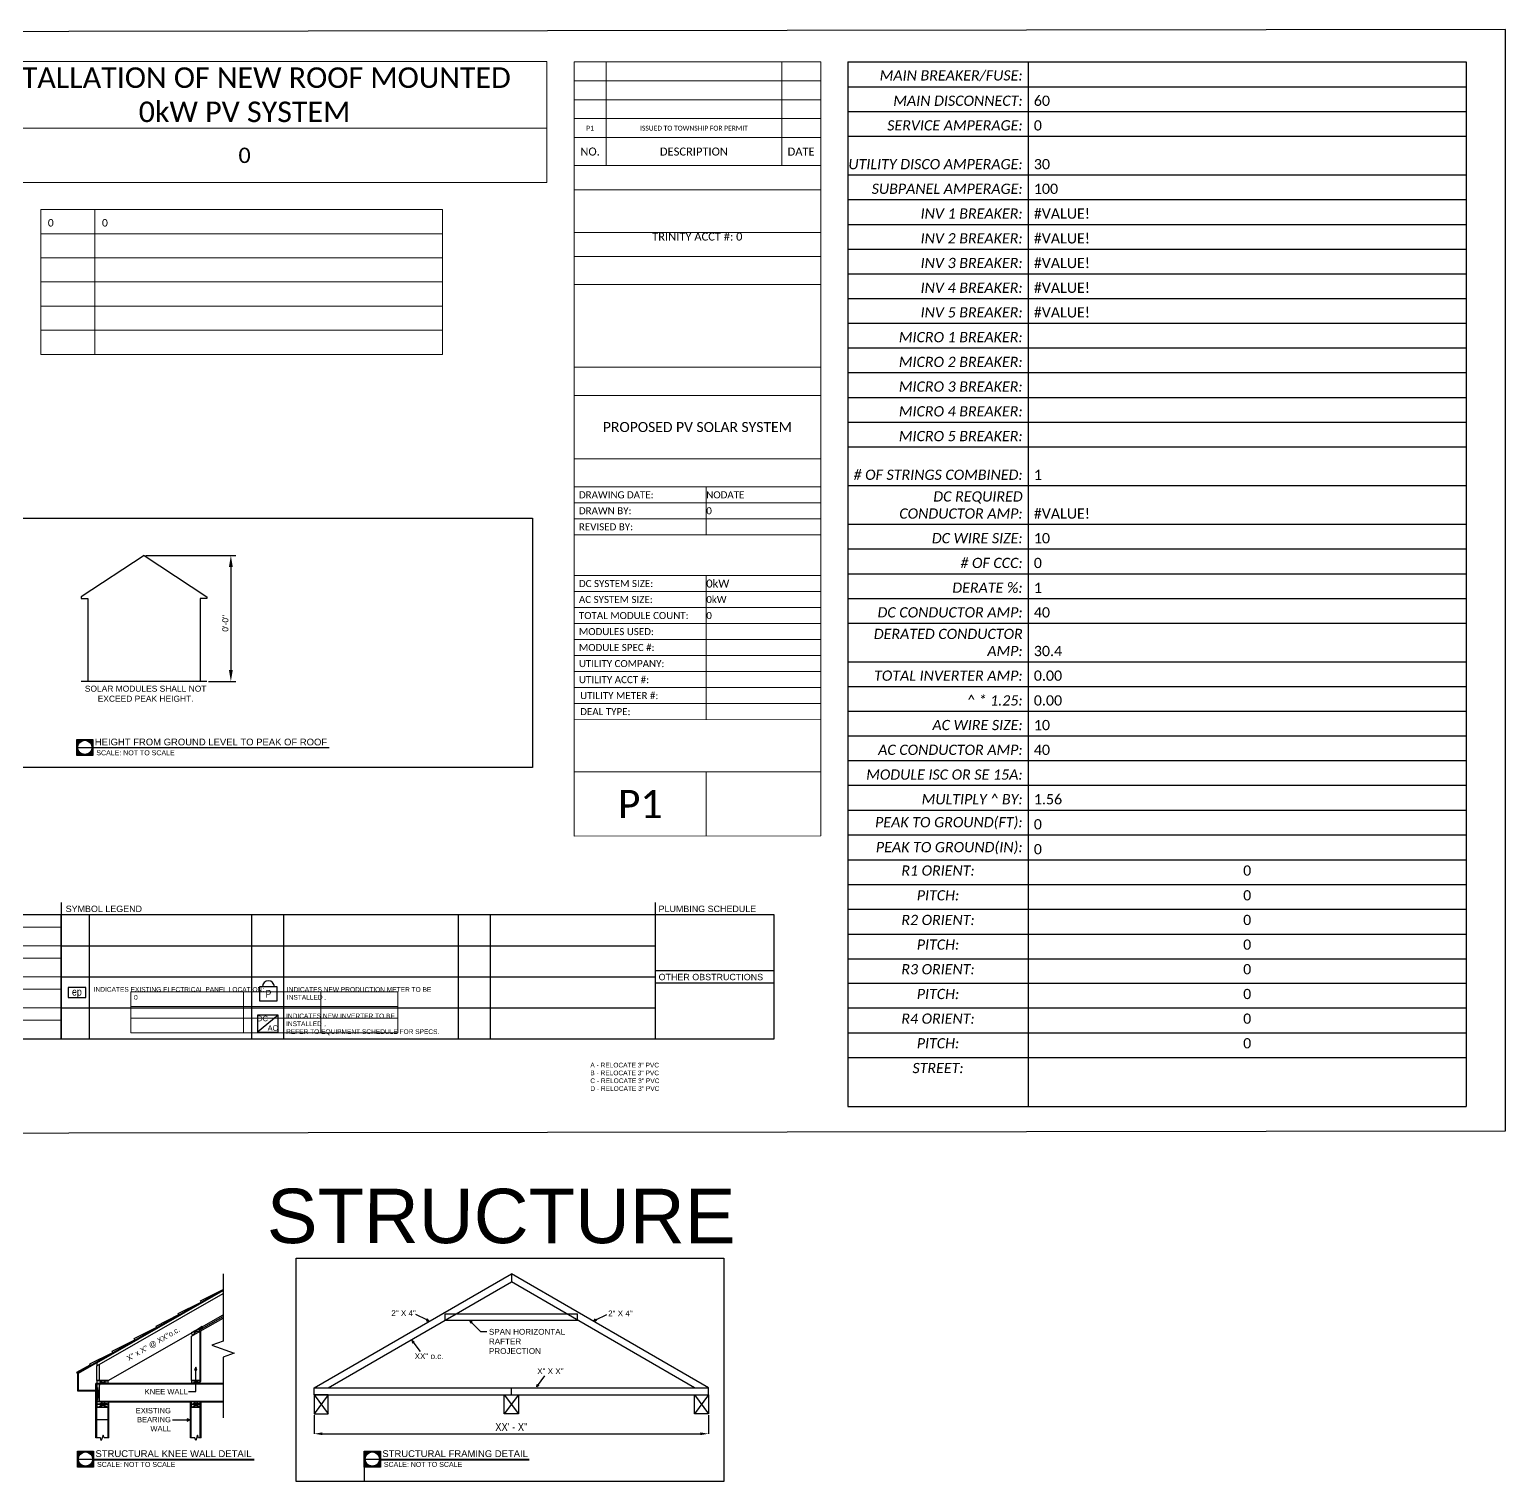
# Model space of a CAD drawing. Header units: feet. Extents: x -13431 to 13250, y 10829 to 29871.
# Drawn here: x 4575 to 5660, y 16523 to 17589 of the extents above; entities that cross this region are included whole.
import ezdxf
from ezdxf.enums import TextEntityAlignment as Align

# ---------------------------------------------------------------- set-up
doc = ezdxf.new("R2010")
doc.units = ezdxf.units.FT
doc.header["$MEASUREMENT"] = 0
doc.layers.add('LOCKED (NO PRINT)', color=7, linetype='Continuous', plot=False)
doc.layers.add('Z - ROOF', color=3, linetype='Continuous')
doc.layers.add('Z - TITLEBLOCK TXT', color=7, linetype='Continuous')
doc.styles.add('1QUATER', font='technic_.ttf', dxfattribs={"height": 6})
doc.styles.add('PAPER SPACE TXT', font='technic_.ttf', dxfattribs={"height": 0.125})
doc.styles.get("Standard").update_dxf_attribs({"font": 'calibri.ttf'})
doc.styles.add('TITLE BBLOCK TEXT', font='ARIALUNI.TTF')
doc.dimstyles.new('1QUATER', dxfattribs={"dimscale": 0, "dimtxt": 6, "dimasz": 6, "dimexe": 0, "dimexo": 1, "dimgap": 2, "dimtad": 1, "dimdec": 4, "dimzin": 3, "dimdsep": 46, "dimlunit": 4, "dimtxsty": '1QUATER', "dimcen": 6, "dimclrd": 1, "dimclre": 1, "dimclrt": 7, "dimadec": 0, "dimazin": 0, "dimtfac": 1, "dimtdec": 4, "dimtofl": 0, "dimtmove": 2, "dimatfit": 3, "dimfxl": 1, "dimfrac": 2, "dimtolj": 1, "dimtzin": 0, "dimarcsym": 1})

# ---------------------------------------------------------------- blocks, each defined once
blk = doc.blocks.new('*T70')
at = {"layer": 'Defpoints', "color": 8, "linetype": 'ByBlock', "lineweight": 0, "transparency": 16777216}
for p, q in [((0, 0), (444.3, 0)), ((0, 0), (0, -88.9)), ((444.3, 0), (444.3, -88.9)), ((0, -48.9), (444.3, -48.9)), ((0, -88.9), (444.3, -88.9))]:
    blk.add_line(p, q, dxfattribs=at)
at = {"color": 0, "transparency": 16777216, "width": 437.115, "attachment_point": 5}
for s, insert, char_height in [('{\\fCalibri|b0|i0|c0;INSTALLATION OF NEW ROOF MOUNTED^J0kW PV SYSTEM', (222.2, -24.4), 15.067), ('{\\fCalibri|b0|i0|c0;0', (222.2, -68.9), 11.3)]:
    blk.add_mtext(s, dxfattribs=dict(at, insert=insert, char_height=char_height))
blk = doc.blocks.new('*T71')
at = {"layer": 'Defpoints', "color": 8, "linetype": 'ByBlock', "lineweight": 0, "transparency": 16777216}
for p, q in [((0, 0), (295.2, 0)), ((0, 0), (0, -106.5)), ((39.7, 0), (39.7, -106.5)), ((295.2, 0), (295.2, -106.5)), ((0, -17.9), (295.2, -17.9)), ((0, -35.6), (295.2, -35.6)), ((0, -53.3), (295.2, -53.3)), ((0, -71), (295.2, -71)), ((0, -88.8), (295.2, -88.8)), ((0, -106.5), (295.2, -106.5))]:
    blk.add_line(p, q, dxfattribs=at)
at = {"color": 0, "transparency": 16777216, "char_height": 5.449, "attachment_point": 7}
for s, insert, width in [('{\\fCalibri|b0|i0|c0;0', (5.2, -12.6), 29.27), ('{\\fCalibri|b0|i0|c0;0', (45, -12.6), 244.994), ('{\\fCalibri|b0|i0|c0;', (5.2, -30.4), 29.27), ('{\\fCalibri|b0|i0|c0;', (45, -30.4), 244.994), ('{\\fCalibri|b0|i0|c0;', (5.2, -48.1), 29.27), ('{\\fCalibri|b0|i0|c0;', (45, -48.1), 244.994), ('{\\fCalibri|b0|i0|c0;', (5.2, -65.8), 29.27), ('{\\fCalibri|b0|i0|c0;', (45, -65.8), 244.994), ('{\\fCalibri|b0|i0|c0;', (5.2, -83.5), 29.27), ('{\\fCalibri|b0|i0|c0;', (45, -83.5), 244.994), ('{\\fCalibri|b0|i0|c0;', (5.2, -101.3), 29.27), ('{\\fCalibri|b0|i0|c0;', (45, -101.3), 244.994)]:
    blk.add_mtext(s, dxfattribs=dict(at, insert=insert, width=width))
blk = doc.blocks.new('A$C754918D2')
at = {"linetype": 'Continuous'}
for p, q in [((-3.7, 11.6), (-3.7, 0.4)), ((10.1, 11.6), (-3.7, 11.6)), ((10.1, 0.4), (10.1, 11.6)), ((-3.7, 0.4), (10.1, 0.4))]:
    blk.add_line(p, q, dxfattribs=at)
blk.add_arc((3.2, 11.6), 4.64, 0.0033, 180.0033, dxfattribs=at)
at = {"style": 'PAPER SPACE TXT'}
blk.add_text('P', height=6, dxfattribs=at).set_placement((3.2, 6), align=Align.MIDDLE_CENTER)
blk = doc.blocks.new('GENERIC INVERTER')
blk.add_line((0.284, 0.231), (0, 0))
at = {"linetype": 'Continuous', "flags": 128}
blk.add_lwpolyline([(0.284, 0.231), (0, 0.231), (0, 0), (0.284, 0)], close=True, dxfattribs=at)
at = {"style": 'PAPER SPACE TXT'}
for s, p in [('DC', (0.072, 0.186)), ('AC', (0.212, 0.055))]:
    blk.add_text(s, height=0.075, dxfattribs=at).set_placement(p, align=Align.MIDDLE_CENTER)
blk = doc.blocks.new('A$C18892F71')
at = {"linetype": 'Continuous'}
for p, q in [((-0.124, 0.108), (-0.124, 0.01)), ((0.048, 0.108), (-0.124, 0.108)), ((-0.124, 0.01), (0.048, 0.01)), ((0.048, 0.01), (0.048, 0.108))]:
    blk.add_line(p, q, dxfattribs=at)
at = {"style": 'PAPER SPACE TXT'}
blk.add_text('ep', height=0.075, dxfattribs=at).set_placement((-0.038, 0.065), align=Align.MIDDLE_CENTER)
blk = doc.blocks.new('*T74')
at = {"layer": 'Defpoints', "color": 8, "linetype": 'ByBlock', "lineweight": 0, "transparency": 16777216}
for p, q in [((0, 0), (196.3, 0)), ((0, 0), (0, -30.3)), ((82.8, 0), (82.8, -30.3)), ((139.8, 0), (139.8, -30.3)), ((196.3, 0), (196.3, -30.3)), ((0, -10.8), (196.3, -10.8)), ((0, -19.5), (196.3, -19.5)), ((0, -30.3), (196.3, -30.3))]:
    blk.add_line(p, q, dxfattribs=at)
at = {"color": 0, "transparency": 16777216, "char_height": 3.438, "attachment_point": 1}
for s, insert, width in [('{\\fCalibri|b0|i0|c0;', (2.4, -10.8), 78.001), ('{\\fCalibri|b0|i0|c0;0', (2.4, -2.4), 78.001), ('{\\fCalibri|b0|i0|c0;', (85.3, -2.4), 52.08), ('{\\fCalibri|b0|i0|c0;', (85.3, -10.8), 52.08), ('{\\fCalibri|b0|i0|c0;', (142.2, -10.8), 51.743), ('{\\fCalibri|b0|i0|c0;.', (142.2, -2.4), 51.743), ('{\\fCalibri|b0|i0|c0;', (2.4, -21.9), 78.001), ('{\\fCalibri|b0|i0|c0;', (85.3, -21.9), 52.08), ('{\\fCalibri|b0|i0|c0;.', (142.2, -21.9), 51.743)]:
    blk.add_mtext(s, dxfattribs=dict(at, insert=insert, width=width))
blk = doc.blocks.new('*T75')
at = {"layer": 'Defpoints', "color": 8, "linetype": 'ByBlock', "lineweight": 0, "transparency": 16777216}
for p, q in [((0, 0), (91.8, 0)), ((0, 0), (0, -91.1)), ((91.8, 0), (91.8, -91.1)), ((0, -9), (91.8, -9)), ((0, -22.8), (91.8, -22.8)), ((0, -31.8), (91.8, -31.8)), ((0, -45.5), (91.8, -45.5)), ((0, -54.6), (91.8, -54.6)), ((0, -68.3), (91.8, -68.3)), ((0, -77.3), (91.8, -77.3)), ((0, -91.1), (91.8, -91.1))]:
    blk.add_line(p, q, dxfattribs=at)
at = {"color": 0, "transparency": 16777216, "char_height": 3.446, "width": 88.114, "attachment_point": 4}
for s, insert in [('{\\fCalibri|b0|i0|c0;\\L', (1.9, -4.5)), ('{\\fCalibri|b0|i0|c0;', (1.9, -15.9)), ('{\\fCalibri|b0|i0|c0;\\L', (1.9, -27.3)), ('{\\fCalibri|b0|i0|c0;', (1.9, -38.7)), ('{\\fCalibri|b0|i0|c0;\\L', (1.9, -50)), ('{\\fCalibri|b0|i0|c0;', (1.9, -61.4)), ('{\\fCalibri|b0|i0|c0;\\L', (1.9, -72.8)), ('{\\fCalibri|b0|i0|c0;', (1.9, -84.2))]:
    blk.add_mtext(s, dxfattribs=dict(at, insert=insert))
blk = doc.blocks.new('*T105')
at = {"color": 0, "linetype": 'ByBlock', "lineweight": -2, "transparency": 16777216}
for p, q in [((0, 0), (454.5, 0)), ((0, 0), (0, -767.5)), ((132.6, 0), (132.6, -767.5)), ((454.5, 0), (454.5, -767.5)), ((0, -18.3), (454.5, -18.3)), ((0, -36.4), (454.5, -36.4)), ((0, -54.6), (454.5, -54.6)), ((0, -83), (454.5, -83)), ((0, -101.2), (454.5, -101.2)), ((0, -119.4), (454.5, -119.4)), ((0, -137.5), (454.5, -137.5)), ((0, -155.7), (454.5, -155.7)), ((0, -173.8), (454.5, -173.8)), ((0, -192), (454.5, -192)), ((0, -210.2), (454.5, -210.2)), ((0, -228.3), (454.5, -228.3)), ((0, -246.5), (454.5, -246.5)), ((0, -264.7), (454.5, -264.7)), ((0, -282.8), (454.5, -282.8)), ((0, -311.3), (454.5, -311.3)), ((0, -339.7), (454.5, -339.7)), ((0, -357.9), (454.5, -357.9)), ((0, -376.1), (454.5, -376.1)), ((0, -394.2), (454.5, -394.2)), ((0, -412.4), (454.5, -412.4)), ((0, -440.7), (454.5, -440.7)), ((0, -458.9), (454.5, -458.9)), ((0, -477), (454.5, -477)), ((0, -495.2), (454.5, -495.2)), ((0, -513.4), (454.5, -513.4)), ((0, -531.5), (454.5, -531.5)), ((0, -549.7), (454.5, -549.7)), ((0, -568), (454.5, -568)), ((0, -586.4), (454.5, -586.4)), ((0, -604.5), (454.5, -604.5)), ((0, -622.6), (454.5, -622.6)), ((0, -640.8), (454.5, -640.8)), ((0, -658.9), (454.5, -658.9)), ((0, -677), (454.5, -677)), ((0, -695.1), (454.5, -695.1)), ((0, -713.3), (454.5, -713.3)), ((0, -731.4), (454.5, -731.4)), ((0, -767.5), (454.5, -767.5))]:
    blk.add_line(p, q, dxfattribs=at)
at = {"color": 0, "linetype": 'Continuous', "transparency": 16777216}
for s, insert, char_height, width, attachment_point in [('{\\fCalibri|b0|i1|c0;\\c8355711;MAIN BREAKER/FUSE:', (128.5, -14.2), 7.526, 124.479, 9), ('{\\fCalibri|b0|i0|c0;', (136.7, -14.2), 7.526, 313.751, 7), ('{\\fCalibri|b0|i1|c0;\\c8355711;MAIN DISCONNECT:', (128.5, -32.4), 7.526, 124.479, 9), ('{\\fCalibri|b0|i0|c0;60', (136.7, -32.4), 7.526, 313.751, 7), ('{\\fCalibri|b0|i1|c0;\\c8355711;SERVICE AMPERAGE:', (128.5, -50.5), 7.526, 124.479, 9), ('{\\fCalibri|b0|i0|c0;0', (136.7, -50.5), 7.526, 313.751, 7), ('{\\fCalibri|b0|i1|c0;\\c8355711;UTILITY DISCO AMPERAGE:', (128.5, -79), 7.526, 124.479, 9), ('{\\fCalibri|b0|i0|c0;30', (136.7, -79), 7.526, 313.751, 7), ('{\\fCalibri|b0|i1|c0;\\c8355711;SUBPANEL AMPERAGE:', (128.5, -97.1), 7.526, 124.479, 9), ('{\\fCalibri|b0|i0|c0;100', (136.7, -97.1), 7.526, 313.751, 7), ('{\\fCalibri|b0|i1|c0;\\c8355711;INV 1 BREAKER:', (128.5, -115.3), 7.526, 124.479, 9), ('{\\fCalibri|b0|i0|c0;#VALUE!', (136.7, -115.3), 7.526, 313.751, 7), ('{\\fCalibri|b0|i1|c0;\\c8355711;INV 2 BREAKER:', (128.5, -133.5), 7.526, 124.479, 9), ('{\\fCalibri|b0|i0|c0;#VALUE!', (136.7, -133.5), 7.526, 313.751, 7), ('{\\fCalibri|b0|i1|c0;\\c8355711;INV 3 BREAKER:', (128.5, -151.6), 7.526, 124.479, 9), ('{\\fCalibri|b0|i0|c0;#VALUE!', (136.7, -151.6), 7.526, 313.751, 7), ('{\\fCalibri|b0|i1|c0;\\c8355711;INV 4 BREAKER:', (128.5, -169.8), 7.526, 124.479, 9), ('{\\fCalibri|b0|i0|c0;#VALUE!', (136.7, -169.8), 7.526, 313.751, 7), ('{\\fCalibri|b0|i1|c0;\\c8355711;INV 5 BREAKER:', (128.5, -187.9), 7.526, 124.479, 9), ('{\\fCalibri|b0|i0|c0;#VALUE!', (136.7, -187.9), 7.526, 313.751, 7), ('{\\fCalibri|b0|i1|c0;\\c8355711;MICRO 1 BREAKER:', (128.5, -206.1), 7.526, 124.479, 9), ('{\\fCalibri|b0|i1|c0;\\c8355711;MICRO 2 BREAKER:', (128.5, -224.3), 7.526, 124.479, 9), ('{\\fCalibri|b0|i0|c0;', (136.7, -206.1), 7.526, 313.751, 7), ('{\\fCalibri|b0|i0|c0;', (136.7, -224.3), 7.526, 313.751, 7), ('{\\fCalibri|b0|i1|c0;\\c8355711;MICRO 3 BREAKER:', (128.5, -242.4), 7.526, 124.479, 9), ('{\\fCalibri|b0|i0|c0;', (136.7, -242.4), 7.526, 313.751, 7), ('{\\fCalibri|b0|i1|c0;\\c8355711;MICRO 4 BREAKER:', (128.5, -260.6), 7.526, 124.479, 9), ('{\\fCalibri|b0|i1|c0;\\c8355711;MICRO 5 BREAKER:', (128.5, -278.8), 7.526, 124.479, 9), ('{\\fCalibri|b0|i0|c0;', (136.7, -260.6), 7.526, 313.751, 7), ('{\\fCalibri|b0|i0|c0;', (136.7, -278.8), 7.526, 313.751, 7), ('{\\fCalibri|b0|i1|c0;\\c8355711;# OF STRINGS COMBINED:', (128.5, -307.2), 7.526, 124.479, 9), ('{\\fCalibri|b0|i0|c0;1', (136.7, -307.2), 7.526, 313.751, 7), ('{\\fCalibri|b0|i1|c0;\\c8355711;DC REQUIRED CONDUCTOR AMP:', (128.5, -335.7), 7.526, 124.479, 9), ('{\\fCalibri|b0|i0|c0;#VALUE!', (136.7, -335.7), 7.526, 313.751, 7), ('{\\fCalibri|b0|i1|c0;\\c8355711;DC WIRE SIZE:', (128.5, -353.8), 7.526, 124.479, 9), ('{\\fCalibri|b0|i0|c0;10', (136.7, -353.8), 7.526, 313.751, 7), ('{\\fCalibri|b0|i1|c0;\\c8355711;# OF CCC:', (128.5, -372), 7.526, 124.479, 9), ('{\\fCalibri|b0|i0|c0;0', (136.7, -372), 7.526, 313.751, 7), ('{\\fCalibri|b0|i1|c0;\\c8355711;DERATE %:', (128.5, -390.2), 7.526, 124.479, 9), ('{\\fCalibri|b0|i0|c0;1', (136.7, -390.2), 7.526, 313.751, 7), ('{\\fCalibri|b0|i1|c0;\\c8355711;DC CONDUCTOR AMP:', (128.5, -408.3), 7.526, 124.479, 9), ('{\\fCalibri|b0|i0|c0;40', (136.7, -408.3), 7.526, 313.751, 7), ('{\\fCalibri|b0|i1|c0;\\c8355711;DERATED CONDUCTOR AMP:', (128.5, -436.7), 7.526, 124.479, 9), ('{\\fCalibri|b0|i0|c0;30.4', (136.7, -436.7), 7.526, 313.751, 7), ('{\\fCalibri|b0|i1|c0;\\c8355711;TOTAL INVERTER AMP:', (128.5, -454.8), 7.526, 124.479, 9), ('{\\fCalibri|b0|i0|c0;0.00', (136.7, -454.8), 7.526, 313.751, 7), ('{\\fCalibri|b0|i1|c0;\\c8355711;^  * 1.25:', (128.5, -473), 7.526, 124.479, 9), ('{\\fCalibri|b0|i0|c0;0.00', (136.7, -473), 7.526, 313.751, 7), ('{\\fCalibri|b0|i1|c0;\\c8355711;AC WIRE SIZE:', (128.5, -491.1), 7.526, 124.479, 9), ('{\\fCalibri|b0|i0|c0;10', (136.7, -491.1), 7.526, 313.751, 7), ('{\\fCalibri|b0|i1|c0;\\c8355711;AC CONDUCTOR AMP:', (128.5, -509.3), 7.526, 124.479, 9), ('{\\fCalibri|b0|i0|c0;40', (136.7, -509.3), 7.526, 313.751, 7), ('{\\fCalibri|b0|i1|c0;\\c8355711;MODULE ISC OR SE 15A:', (128.5, -527.5), 7.526, 124.479, 9), ('{\\fCalibri|b0|i0|c0;', (136.7, -527.5), 7.526, 313.751, 7), ('{\\fCalibri|b0|i1|c0;\\c8355711;MULTIPLY ^  BY:', (128.5, -545.6), 7.526, 124.479, 9), ('{\\fCalibri|b0|i0|c0;1.56', (136.7, -545.6), 7.526, 313.751, 7), ('{\\fCalibri|b0|i1|c0;\\c8355711;PEAK TO GROUND(FT):', (128.5, -564), 7.526, 124.479, 9), ('{\\fCalibri|b0|i0|c0;0', (136.7, -564), 7.526, 313.751, 7), ('{\\fCalibri|b0|i1|c0;\\c8355711;PEAK TO GROUND(IN):', (128.5, -582.3), 7.526, 124.479, 9), ('{\\fCalibri|b0|i0|c0;0', (136.7, -582.3), 7.526, 313.751, 7), ('{\\fCalibri|b0|i1|c0;\\c8355711;R1 ORIENT:', (66.3, -590.4), 7.5, 124.479, 2), ('{\\fCalibri|b0|i0|c0;0', (293.5, -590.4), 7.5, 313.751, 2), ('{\\fCalibri|b0|i1|c0;\\c8355711;PITCH:', (66.3, -608.6), 7.5, 124.479, 2), ('{\\fCalibri|b0|i0|c0;0', (293.5, -608.6), 7.5, 313.751, 2), ('{\\fCalibri|b0|i1|c0;\\c8355711;R2 ORIENT:', (66.3, -626.7), 7.5, 124.479, 2), ('{\\fCalibri|b0|i0|c0;0', (293.5, -626.7), 7.5, 313.751, 2), ('{\\fCalibri|b0|i1|c0;\\c8355711;PITCH:', (66.3, -644.8), 7.5, 124.479, 2), ('{\\fCalibri|b0|i0|c0;0', (293.5, -644.8), 7.5, 313.751, 2), ('{\\fCalibri|b0|i1|c0;\\c8355711;R3 ORIENT:', (66.3, -662.9), 7.5, 124.479, 2), ('{\\fCalibri|b0|i0|c0;0', (293.5, -662.9), 7.5, 313.751, 2), ('{\\fCalibri|b0|i1|c0;\\c8355711;PITCH:', (66.3, -681.1), 7.5, 124.479, 2), ('{\\fCalibri|b0|i0|c0;0', (293.5, -681.1), 7.5, 313.751, 2), ('{\\fCalibri|b0|i1|c0;\\c8355711;R4 ORIENT:', (66.3, -699.2), 7.5, 124.479, 2), ('{\\fCalibri|b0|i0|c0;0', (293.5, -699.2), 7.5, 313.751, 2), ('{\\fCalibri|b0|i1|c0;\\c8355711;PITCH:', (66.3, -717.3), 7.5, 124.479, 2), ('{\\fCalibri|b0|i0|c0;0', (293.5, -717.3), 7.5, 313.751, 2), ('{\\fCalibri|b0|i1|c0;\\c8355711;STREET:', (66.3, -735.5), 7.5, 124.479, 2)]:
    blk.add_mtext(s, dxfattribs=dict(at, insert=insert, char_height=char_height, width=width, attachment_point=attachment_point))
at = {"color": 10, "linetype": 'Continuous', "transparency": 16777216, "insert": (450.4, -749.4), "char_height": 19, "width": 313.751, "attachment_point": 6}
blk.add_mtext('{\\fCalibri|b0|i0|c0;', dxfattribs=at)
blk = doc.blocks.new('*T110')
at = {"layer": 'Defpoints', "color": 8, "linetype": 'ByBlock', "lineweight": 0, "transparency": 16777216}
for p, q in [((0, 0), (181.3, 0)), ((0, 0), (0.1, -568.9)), ((23.7, 0), (23.7, -76.3)), ((152.6, 0), (152.6, -76.3)), ((181.3, 0), (181.3, -568.8)), ((0, -13.9), (181.3, -13.9)), ((0, -27.9), (181.3, -27.9)), ((0, -41.8), (181.3, -41.8)), ((0, -55.7), (181.3, -55.7)), ((0, -76.3), (181.3, -76.3)), ((0, -94), (181.3, -94)), ((0, -125.5), (181.3, -125.5)), ((0, -143.1), (181.3, -143.1)), ((0, -163.7), (181.3, -163.7)), ((0, -224.5), (181.3, -224.5)), ((0, -245.1), (181.3, -245.1)), ((0, -291.7), (181.3, -291.7)), ((0, -312.3), (181.3, -312.3)), ((97.2, -312.3), (97.2, -347.6)), ((0, -324.1), (181.3, -324)), ((0, -335.8), (181.3, -335.8)), ((0, -347.6), (181.3, -347.6)), ((0, -377.5), (181.3, -377.5)), ((97.2, -377.5), (97.2, -483.3)), ((0, -389.3), (181.3, -389.2)), ((0, -401), (181.3, -401)), ((0, -412.8), (181.3, -412.8)), ((0, -424.5), (181.3, -424.5)), ((0, -436.3), (181.3, -436.3)), ((0, -448.1), (181.3, -448.1)), ((0, -459.8), (181.3, -459.8)), ((0, -471.6), (181.3, -471.6)), ((0, -483.4), (181.3, -483.3)), ((0, -521.8), (181.3, -521.8)), ((97.2, -521.8), (97.2, -568.9)), ((0.1, -568.9), (181.3, -568.8))]:
    blk.add_line(p, q, dxfattribs=at)
at = {"color": 7, "transparency": 16777216, "rotation": 0.0052}
for s, insert, char_height, width, attachment_point in [('{\\fCalibri|b0|i0|c0;', (11.8, -7), 3.552, 23.663, 5), ('{\\fCalibri|b0|i0|c0;', (88.1, -7), 3.552, 128.92, 5), ('{\\fCalibri|b0|i0|c0;', (166.9, -7), 3.552, 28.683, 5), ('{\\fCalibri|b0|i0|c0;', (11.8, -20.9), 3.552, 23.663, 5), ('{\\fCalibri|b0|i0|c0;', (88.1, -20.9), 3.552, 128.92, 5), ('{\\fCalibri|b0|i0|c0;', (166.9, -20.9), 3.552, 28.683, 5), ('{\\fCalibri|b0|i0|c0;', (11.8, -34.8), 3.552, 23.663, 5), ('{\\fCalibri|b0|i0|c0;', (88.1, -34.8), 3.552, 128.92, 5), ('{\\fCalibri|b0|i0|c0;', (166.9, -34.8), 3.552, 28.683, 5), ('{\\fCalibri|b0|i0|c0;P1', (11.8, -48.8), 3.552, 23.663, 5), ('{\\fCalibri|b0|i0|c0;ISSUED TO TOWNSHIP FOR PERMIT', (88.1, -48.8), 3.552, 128.92, 5), ('{\\fCalibri|b0|i0|c0;', (166.9, -48.8), 3.552, 28.683, 5), ('{\\fCalibri|b0|i0|c0;NO.', (11.8, -66), 5.882, 23.663, 5), ('{\\fCalibri|b0|i0|c0;DESCRIPTION', (88.1, -66), 5.882, 128.92, 5), ('{\\fCalibri|b0|i0|c0;DATE', (166.9, -66), 5.882, 28.683, 5), ('{\\fCalibri|b0|i0|c0;', (90.6, -85.1), 7.103, 181.266, 5), ('{\\fCalibri|b0|i0|c0;', (90.6, -109.7), 7.352, 181.266, 5), ('{\\fCalibri|b0|i0|c0;TRINITY ACCT #: 0', (90.6, -125.5), 5.882, 181.266, 2), ('{\\fCalibri|b0|i0|c0;', (90.6, -153.4), 8.823, 181.266, 5), ('{\\fCalibri|b0|i0|c0;', (90.7, -194.1), 7.352, 181.266, 5), ('{\\fCalibri|b0|i0|c0;PROPOSED PV SOLAR SYSTEM', (90.7, -268.4), 7.352, 181.266, 5), ('{\\fCalibri|b0|i0|c0;', (3.6, -302), 5.166, 174.162, 4), ('{\\fCalibri|b0|i0|c0;DRAWING DATE:', (3.6, -318.2), 5.166, 90.087, 4), ('{\\fCalibri|b0|i0|c0;NODATE', (97.2, -318.2), 5.166, 84.076, 4), ('{\\fCalibri|b0|i0|c0;DRAWN BY:', (3.6, -329.9), 5.166, 90.087, 4), ('{\\fCalibri|b0|i0|c0;0', (97.2, -329.9), 5.166, 84.076, 4), ('{\\fCalibri|b0|i0|c0;REVISED BY:', (3.6, -341.7), 5.166, 90.087, 4), ('{\\fCalibri|b0|i0|c0;', (97.2, -341.7), 5.166, 84.076, 4), ('{\\fCalibri|b0|i0|c0;', (3.6, -362.5), 5.166, 174.162, 4), ('{\\fCalibri|b0|i0|c0;DC SYSTEM SIZE:', (3.6, -383.4), 5.166, 90.065, 4), ('{\\fCalibri|b0|i0|c0;AC SYSTEM SIZE:', (3.6, -395.1), 5.166, 90.087, 4), ('{\\fCalibri|b0|i0|c0;0kW', (97.2, -395.1), 5.166, 84.076, 4), ('{\\fCalibri|b0|i0|c0;TOTAL MODULE COUNT:', (3.6, -406.9), 5.166, 90.087, 4), ('{\\fCalibri|b0|i0|c0;0', (97.2, -406.9), 5.166, 84.076, 4), ('{\\fCalibri|b0|i0|c0;MODULES USED:', (3.6, -418.7), 5.166, 90.087, 4), ('{\\fCalibri|b0|i0|c0;', (97.2, -418.7), 5.166, 84.076, 4), ('{\\fCalibri|b0|i0|c0;MODULE SPEC #:', (3.6, -430.4), 5.166, 90.087, 4), ('{\\fCalibri|b0|i0|c0;', (97.2, -430.4), 5.166, 84.076, 4), ('{\\fCalibri|b0|i0|c0;UTILITY COMPANY:', (3.6, -442.2), 5.166, 90.087, 4), ('{\\fCalibri|b0|i0|c0;', (97.2, -442.2), 5.166, 84.076, 4), ('{\\fCalibri|b0|i0|c0;UTILITY ACCT #:', (3.6, -454), 5.188, 90.087, 4), ('{\\fCalibri|b0|i0|c0;', (97.2, -453.9), 5.188, 84.076, 4), ('{\\fCalibri|b0|i0|c0;UTILITY METER #:', (4.5, -465.7), 5.188, 88.367, 4), ('{\\fCalibri|b0|i0|c0;DEAL TYPE:', (4.5, -477.5), 5.188, 88.315, 4)]:
    blk.add_mtext(s, dxfattribs=dict(at, insert=insert, char_height=char_height, width=width, attachment_point=attachment_point))
at = {"color": 0, "transparency": 16777216, "rotation": 0.0052}
for s, insert, char_height, width, attachment_point in [('{\\fCalibri|b0|i0|c0;', (90.7, -234.8), 10.456, 181.266, 5), ('{\\fCalibri|b0|i0|c0;0kW', (97.2, -383.4), 5.882, 84.076, 4), ('{\\fCalibri|b0|i0|c0;', (97.2, -465.7), 5.188, 84.076, 4), ('{\\fCalibri|b0|i0|c0;', (97.2, -477.5), 5.188, 84.076, 4), ('{\\fCalibri|b0|i0|c0;', (90.7, -502.6), 20.457, 181.266, 5), ('{\\fCalibri|b0|i0|c0;', (139.3, -528.6), 0.18, 70.438, 2), ('{\\fCalibri|b0|i0|c0;P1', (48.6, -545.3), 20.562, 83.552, 5)]:
    blk.add_mtext(s, dxfattribs=dict(at, insert=insert, char_height=char_height, width=width, attachment_point=attachment_point))
blk = doc.blocks.new('*D149')
at = {"color": 1, "lineweight": -2, "transparency": 16777216}
for p, q in [((4784.1, 16571.3), (4784.1, 16557.6)), ((5073.9, 16571.3), (5073.9, 16557.6)), ((4790.1, 16557.6), (5067.9, 16557.6))]:
    blk.add_line(p, q, dxfattribs=at)
at = {"color": 1, "transparency": 16777216}
for points in [[(4790.1, 16558.6), (4790.1, 16556.6), (4784.1, 16557.6)], [(5067.9, 16558.6), (5067.9, 16556.6), (5073.9, 16557.6)]]:
    blk.add_solid(points, dxfattribs=at)
at = {"layer": 'Defpoints', "color": 0, "transparency": 16777216}
for p in [(4784.1, 16572.3), (5073.9, 16572.3), (5073.9, 16557.6)]:
    blk.add_point(p, dxfattribs=at)
at = {"color": 7, "transparency": 16777216, "insert": (4929, 16562.6), "char_height": 6, "attachment_point": 5, "style": '1QUATER'}
blk.add_mtext('\\A1;XX\' - X"', dxfattribs=at)

msp = doc.modelspace()

# ---------------------------------------------------------------- hatches: boundary and pattern name
h = msp.add_hatch(color=6)
h.dxf.hatch_style = 1
h.paths.add_polyline_path([(4621.45967, 17067.7818), (4609.67072, 17067.7818), (4609.67072, 17055.99286), (4621.45967, 17055.99286)])
h.paths.add_polyline_path([(4620.79949, 17061.88733, -1), (4610.3309, 17061.88733, -1)], flags=16)
h = msp.add_hatch(color=240)
h.dxf.hatch_style = 1
h.paths.add_polyline_path([(4866.58849, 16640.58151), (4868.44795, 16640.53849), (4867.25497, 16641.96546), (4866.92173, 16641.27349)])
h = msp.add_hatch(color=240)
h.dxf.hatch_style = 1
h.paths.add_polyline_path([(4899.23686, 16638.78933), (4898.58212, 16640.53023), (4900.32302, 16639.87549), (4899.77994, 16639.33241)])
h = msp.add_hatch(color=240)
h.dxf.hatch_style = 1
h.paths.add_polyline_path([(4991.44772, 16640.58151), (4989.58826, 16640.53849), (4990.78123, 16641.96546), (4991.11447, 16641.27349)])
h = msp.add_hatch(color=240)
h.dxf.hatch_style = 1
h.paths.add_polyline_path([(4857.59721, 16625.09278), (4855.97224, 16625.99772), (4856.36239, 16624.17914), (4856.9798, 16624.63596)])
h = msp.add_hatch(color=240)
h.dxf.hatch_style = 1
h.paths.add_polyline_path([(4696.20366, 16604.63033), (4697.09413, 16606.59436), (4697.98461, 16604.63033), (4697.09413, 16604.63033)])
h = msp.add_hatch(color=240)
h.dxf.hatch_style = 1
h.paths.add_polyline_path([(4949.28725, 16592.96558), (4947.66229, 16592.06064), (4948.05243, 16593.87922), (4948.66984, 16593.4224)])
h = msp.add_hatch(color=240)
h.dxf.hatch_style = 1
h.paths.add_polyline_path([(4690.66987, 16568.60519), (4692.6339, 16567.71472), (4690.66987, 16566.82425), (4690.66987, 16567.71472)])
h = msp.add_hatch(color=6)
h.dxf.hatch_style = 1
h.paths.add_polyline_path([(4621.94761, 16544.91311), (4610.15866, 16544.91311), (4610.15866, 16533.12416), (4621.94761, 16533.12416)])
h.paths.add_polyline_path([(4621.28743, 16539.01864, -1), (4610.81884, 16539.01864, -1)], flags=16)
h = msp.add_hatch(color=6)
h.dxf.hatch_style = 1
h.paths.add_polyline_path([(4832.75397, 16544.91311), (4820.96502, 16544.91311), (4820.96502, 16533.12416), (4832.75397, 16533.12416)])
h.paths.add_polyline_path([(4832.09379, 16539.01864, -1), (4821.6252, 16539.01864, -1)], flags=16)

# ---------------------------------------------------------------- linework, layer by layer
at = {"color": 0}
for q in [(4612.99303, 17172.48198), (4705.15698, 17172.48198)]:
    msp.add_line((4659.07501, 17202.86856), q, dxfattribs=at)
at = {"color": 1}
for p, q in [((4660.44322, 17202.86856), (4726.65518, 17202.86856)), ((4722.88758, 17194.52895), (4722.88758, 17118.64305)), ((4706.5252, 17110.30344), (4726.65518, 17110.30344))]:
    msp.add_line(p, q, dxfattribs=at)
at = {"color": 3}
msp.add_line((4705.15698, 17110.30344), (4612.99303, 17110.30344), dxfattribs=at)
at = {"color": 6}
for p, q in [((4609.67072, 17061.88733), (4795.12376, 17061.88733)), ((4610.15866, 16539.01864), (4739.99735, 16539.01864)), ((4820.96502, 16539.01864), (4942.1488, 16539.01864))]:
    msp.add_line(p, q, dxfattribs=at)
at = {"linetype": 'Continuous'}
for p, q in [((4717.19476, 16675.09124), (4717.19476, 16625.6535)), ((4717.19476, 16625.6535), (4709.02135, 16622.67862)), ((4709.02135, 16622.67862), (4725.36817, 16616.72887)), ((4725.36817, 16616.72887), (4717.19476, 16613.75399)), ((4717.19476, 16613.75399), (4717.19476, 16569.31625))]:
    msp.add_line(p, q, dxfattribs=at)
for p, q in [((4784.1181, 16591.32019), (4929.0181, 16675.09124)), ((5073.9181, 16591.32019), (4929.0181, 16675.09124)), ((4929.0181, 16675.09124), (4929.0181, 16669.11365)), ((4717.19476, 16663.37061), (4610.42613, 16602.26533)), ((4717.19476, 16662.75828), (4610.69011, 16601.80408)), ((4624.30908, 16609.59843), (4717.19476, 16662.75828)), ((4624.30908, 16607.4608), (4717.19476, 16660.62066)), ((4700.48625, 16655.17389), (4717.19476, 16663.55213)), ((4794.45763, 16591.32019), (4929.0181, 16669.11365)), ((5063.57857, 16591.32019), (4929.0181, 16669.11365)), ((4684.26034, 16645.94698), (4700.96885, 16654.32522)), ((4700.96885, 16654.32522), (4700.48625, 16655.17389)), ((4632.78991, 16596.77712), (4717.19476, 16645.0551)), ((4668.03443, 16636.72007), (4684.74294, 16645.09832)), ((4684.74294, 16645.09832), (4684.26034, 16645.94698)), ((4699.6901, 16633.81146), (4717.19476, 16643.8238)), ((4700.21033, 16632.90193), (4717.19476, 16642.61671)), ((4880.34501, 16640.97427), (4880.34501, 16645.71802)), ((4880.34501, 16645.71802), (4977.69119, 16645.71802)), ((4880.34501, 16640.97427), (4977.69119, 16640.97427)), ((4977.69119, 16640.97427), (4977.69119, 16645.71802)), ((4651.80852, 16627.49316), (4668.51702, 16635.87141)), ((4668.51702, 16635.87141), (4668.03443, 16636.72007)), ((4700.22076, 16632.8837), (4693.73137, 16631.63448)), ((4693.9675, 16629.30695), (4700.22076, 16632.8837)), ((4693.9675, 16596.78954), (4693.9675, 16629.30695)), ((4694.7927, 16629.77895), (4699.15943, 16634.73923)), ((4702.40413, 16635.36384), (4699.15943, 16634.73923)), ((4699.6901, 16633.81146), (4701.87346, 16636.2916)), ((4700.22076, 16595.93425), (4700.22076, 16632.8837)), ((4700.75221, 16595.93425), (4700.75221, 16633.21188)), ((4619.35669, 16609.03934), (4636.0652, 16617.41759)), ((4635.5826, 16618.26625), (4652.29111, 16626.6445)), ((4636.0652, 16617.41759), (4635.5826, 16618.26625)), ((4652.29111, 16626.6445), (4651.80852, 16627.49316)), ((4609.67607, 16602.96092), (4619.59799, 16608.19068)), ((4619.83928, 16608.19068), (4619.35669, 16609.03934)), ((4624.30908, 16609.59843), (4624.30908, 16607.4608)), ((4624.30908, 16596.77712), (4624.30908, 16607.4608)), ((4626.44671, 16596.77712), (4626.44671, 16608.6842)), ((4610.15866, 16602.11226), (4609.67607, 16602.96092)), ((4610.42613, 16602.26533), (4610.15866, 16602.11226)), ((4610.15866, 16602.11226), (4610.15866, 16589.16946)), ((4610.69011, 16601.80408), (4610.42613, 16602.26533)), ((4610.69011, 16601.80408), (4610.69011, 16589.70091)), ((4624.30908, 16594.63949), (4632.78991, 16596.77712)), ((4632.78991, 16594.63949), (4624.30908, 16596.77712)), ((4693.9675, 16594.65192), (4700.22076, 16596.78954)), ((4700.22076, 16594.65192), (4693.9675, 16596.78954)), ((4700.75221, 16595.93425), (4700.22076, 16595.93425)), ((4610.15866, 16589.16946), (4623.77764, 16589.16946)), ((4610.69011, 16589.70091), (4623.77764, 16589.70091)), ((4623.77764, 16554.57408), (4623.77764, 16594.63949)), ((4624.30908, 16594.63949), (4623.77764, 16594.63949)), ((4624.30908, 16554.57408), (4624.30908, 16594.63949)), ((4717.19476, 16594.63949), (4624.30908, 16594.63949)), ((4717.19476, 16594.10805), (4624.30908, 16594.10805)), ((4626.44671, 16581.3868), (4624.30908, 16594.10805)), ((4626.44671, 16594.10805), (4624.30908, 16581.3868)), ((4784.1181, 16591.32019), (5073.9181, 16591.32019)), ((4784.1181, 16586.14519), (4784.1181, 16591.32019)), ((4784.1181, 16586.14519), (5073.9181, 16586.14519)), ((4794.45763, 16586.14519), (4784.1181, 16586.14519)), ((4784.1181, 16586.14519), (4784.1181, 16572.34519)), ((4794.45763, 16586.14519), (4784.1181, 16572.34519)), ((4784.1181, 16586.14519), (4794.45763, 16572.34519)), ((4794.45763, 16572.34519), (4794.45763, 16586.14519)), ((4923.84834, 16572.34519), (4923.84834, 16586.14519)), ((4923.84834, 16586.14519), (4934.18787, 16586.14519)), ((4923.84834, 16586.14519), (4934.18787, 16572.34519)), ((4934.18787, 16586.14519), (4923.84834, 16572.34519)), ((4929.0181, 16586.14519), (4929.0181, 16591.32019)), ((4934.18787, 16586.14519), (4934.18787, 16572.34519)), ((5063.57857, 16572.34519), (5063.57857, 16586.14519)), ((5063.57857, 16586.14519), (5073.9181, 16586.14519)), ((5063.57857, 16586.14519), (5073.9181, 16572.34519)), ((5073.9181, 16586.14519), (5063.57857, 16572.34519)), ((5073.9181, 16586.14519), (5073.9181, 16591.32019)), ((5073.9181, 16586.14519), (5073.9181, 16572.34519)), ((4624.30908, 16579.24918), (4632.78991, 16581.3868)), ((4632.78991, 16579.24918), (4624.30908, 16581.3868)), ((4624.30908, 16577.11156), (4632.78991, 16579.24918)), ((4632.78991, 16577.11156), (4624.30908, 16579.24918)), ((4632.78991, 16554.57408), (4632.78991, 16581.3868)), ((4632.78991, 16581.3868), (4632.78991, 16579.24918)), ((4717.19476, 16581.3868), (4632.78991, 16581.3868)), ((4693.22509, 16580.85536), (4632.78991, 16580.85536)), ((4632.78991, 16579.24918), (4632.78991, 16577.11156)), ((4633.32136, 16554.57408), (4633.32136, 16580.85536)), ((4693.22509, 16554.57408), (4693.22509, 16580.85536)), ((4693.75653, 16579.24918), (4700.43173, 16581.3868)), ((4700.43173, 16579.24918), (4693.75653, 16581.3868)), ((4693.75653, 16554.57408), (4693.75653, 16581.3868)), ((4693.75653, 16577.11156), (4700.43173, 16579.24918)), ((4700.43173, 16577.11156), (4693.75653, 16579.24918)), ((4700.43173, 16554.57408), (4700.43173, 16581.3868)), ((4700.43173, 16581.3868), (4700.43173, 16579.24918)), ((4700.43173, 16579.24918), (4700.43173, 16577.11156)), ((4717.19476, 16580.85536), (4700.96318, 16580.85536)), ((4700.96318, 16554.57408), (4700.96318, 16580.85536)), ((4633.32136, 16567.71472), (4623.77764, 16567.71472)), ((4784.1181, 16572.34519), (4794.45763, 16572.34519)), ((4934.18787, 16572.34519), (4923.84834, 16572.34519)), ((5073.9181, 16572.34519), (5063.57857, 16572.34519)), ((4621.25376, 16538.4259), (4739.99735, 16538.4259)), ((4832.06012, 16538.4259), (4942.1488, 16538.4259))]:
    msp.add_line(p, q)
at = {"color": 240}
for p, q in [((4866.92173, 16641.27349), (4858.75218, 16645.20778)), ((4906.44817, 16632.66418), (4899.77994, 16639.33241)), ((4991.11447, 16641.27349), (4999.28403, 16645.20778)), ((4906.44817, 16632.66418), (4910.98376, 16632.66418)), ((4856.52794, 16625.24667), (4861.9212, 16617.95743)), ((4697.09413, 16588.53011), (4697.09413, 16604.63033)), ((4948.21799, 16592.8117), (4953.61125, 16600.10094)), ((4691.83548, 16588.53011), (4697.09413, 16588.53011)), ((4679.97955, 16567.71472), (4690.66987, 16567.71472))]:
    msp.add_line(p, q, dxfattribs=at)
at = {"color": 6}
for points in [[(4609.67072, 17067.7818), (4621.45967, 17067.7818), (4621.45967, 17055.99286), (4609.67072, 17055.99286)], [(4610.15866, 16544.91311), (4621.94761, 16544.91311), (4621.94761, 16533.12416), (4610.15866, 16533.12416)], [(4820.96502, 16544.91311), (4832.75397, 16544.91311), (4832.75397, 16533.12416), (4820.96502, 16533.12416)]]:
    msp.add_lwpolyline(points, close=True, dxfattribs=at)
at = {"color": 240}
for points in [[(4866.92173, 16641.27349), (4866.58849, 16640.58151), (4868.44795, 16640.53849), (4867.25497, 16641.96546)], [(4899.77994, 16639.33241), (4900.32302, 16639.87549), (4898.58212, 16640.53023), (4899.23686, 16638.78933)], [(4991.11447, 16641.27349), (4991.44772, 16640.58151), (4989.58826, 16640.53849), (4990.78123, 16641.96546)], [(4856.9798, 16624.63596), (4857.59721, 16625.09278), (4855.97224, 16625.99772), (4856.36239, 16624.17914)], [(4697.09413, 16604.63033), (4697.98461, 16604.63033), (4697.09413, 16606.59436), (4696.20366, 16604.63033)], [(4948.66984, 16593.4224), (4949.28725, 16592.96558), (4947.66229, 16592.06064), (4948.05243, 16593.87922)], [(4690.66987, 16567.71472), (4690.66987, 16566.82425), (4692.6339, 16567.71472), (4690.66987, 16568.60519)]]:
    msp.add_lwpolyline(points, close=True, dxfattribs=at)
for points in [[(4699.15943, 16634.73923), (4693.73137, 16631.63448), (4694.7927, 16629.77895), (4700.22076, 16632.8837)], [(4701.87346, 16636.2916), (4699.15943, 16634.73923), (4699.6901, 16633.81146), (4702.40413, 16635.36384)], [(4632.78991, 16596.77712), (4624.30908, 16596.77712), (4624.30908, 16594.63949), (4632.78991, 16594.63949)], [(4700.22076, 16596.78954), (4693.9675, 16596.78954), (4693.9675, 16594.65192), (4700.22076, 16594.65192)], [(4624.30908, 16594.10805), (4624.30908, 16581.3868), (4626.44671, 16581.3868), (4626.44671, 16594.10805)], [(4632.78991, 16581.3868), (4624.30908, 16581.3868), (4624.30908, 16579.24918), (4632.78991, 16579.24918)], [(4632.78991, 16579.24918), (4624.30908, 16579.24918), (4624.30908, 16577.11156), (4632.78991, 16577.11156)], [(4700.43173, 16581.3868), (4693.75653, 16581.3868), (4693.75653, 16579.24918), (4700.43173, 16579.24918)], [(4700.43173, 16579.24918), (4693.75653, 16579.24918), (4693.75653, 16577.11156), (4700.43173, 16577.11156)]]:
    msp.add_lwpolyline(points, close=True)
at = {"linetype": 'Continuous', "flags": 128}
for points in [[(4633.32136, 16554.57408), (4629.7205, 16554.57408), (4629.03249, 16556.46439), (4627.65645, 16552.68377), (4626.96844, 16554.57408), (4623.77764, 16554.57408)], [(4700.96318, 16554.57408), (4699.16795, 16554.57408), (4698.47993, 16556.46439), (4697.1039, 16552.68377), (4696.41589, 16554.57408), (4693.22509, 16554.57408)]]:
    msp.add_lwpolyline(points, dxfattribs=at)
at = {"color": 6}
for centre in [(4615.5652, 17061.88733), (4616.05314, 16539.01864), (4826.85949, 16539.01864)]:
    msp.add_circle(centre, 5.23429, dxfattribs=at)
at = {"color": 1}
for points in [[(4721.49764, 17194.52895), (4724.27751, 17194.52895), (4722.88758, 17202.86856)], [(4721.49764, 17118.64305), (4724.27751, 17118.64305), (4722.88758, 17110.30344)]]:
    msp.add_solid(points, dxfattribs=at)
at = {"layer": 'LOCKED (NO PRINT)'}
for p, q in [((4598.28073, 16947.89672), (4598.28073, 16847.71767)), ((5034.68259, 16947.89672), (5034.68259, 16847.71767))]:
    msp.add_line(p, q, dxfattribs=at)
at = {"layer": 'LOCKED (NO PRINT)', "color": 4}
for p, q in [((4618.71045, 16938.77505), (4618.71045, 16847.71767)), ((4738.16021, 16938.77505), (4738.16021, 16847.71767)), ((4761.66415, 16938.77505), (4761.66415, 16847.71767)), ((4889.90563, 16938.77505), (4889.90563, 16847.71767)), ((4913.40957, 16938.77505), (4913.40957, 16847.71767)), ((4598.28073, 16916.01071), (5034.68259, 16916.01071)), ((4598.28073, 16893.24636), (5034.68259, 16893.24636)), ((4598.28073, 16870.48201), (5034.68259, 16870.48201)), ((4598.28073, 16870.48201), (5034.68259, 16870.48201))]:
    msp.add_line(p, q, dxfattribs=at)
at = {"layer": 'LOCKED (NO PRINT)', "color": 1}
for p, q in [((5122.17829, 16897.7955), (5034.68259, 16897.7955)), ((5122.17829, 16888.68051), (5034.68259, 16888.68051))]:
    msp.add_line(p, q, dxfattribs=at)
at = {"layer": 'LOCKED (NO PRINT)', "color": 1, "linetype": 'Continuous'}
msp.add_lwpolyline([(5659.57613, 17589.31662), (3899.62739, 17586.76584), (3899.62739, 16777.6311), (5659.57613, 16780.18188)], close=True, dxfattribs=at).dxf.unprotected_set("ltscale", 0)
at = {"layer": 'LOCKED (NO PRINT)', "color": 1}
for points in [[(3949.44869, 17230.38394), (4944.47784, 17230.38394), (4944.47784, 17047.14735), (3949.44869, 17047.14735)], [(4598.28073, 16938.77613), (4506.44458, 16938.77613), (4506.44458, 16847.71589), (4598.28073, 16847.71589)], [(5122.17683, 16938.77613), (5034.68259, 16938.77613), (5034.68259, 16847.71767), (5122.17683, 16847.71767)]]:
    msp.add_lwpolyline(points, close=True, dxfattribs=at)
at = {"layer": 'LOCKED (NO PRINT)', "color": 7}
msp.add_lwpolyline([(5122.17683, 16938.77613), (4506.44458, 16938.77613), (4506.44458, 16847.71589), (5122.17683, 16847.71589)], close=True, dxfattribs=at)
at = {"layer": 'LOCKED (NO PRINT)'}
msp.add_lwpolyline([(4770.84809, 16686.56773), (5085.24245, 16686.56773), (5085.24245, 16522.53861), (4770.84809, 16522.53861)], close=True, dxfattribs=at)
msp.add_lwpolyline([(4820.96502, 16533.12416), (4820.96502, 16522.53861)], dxfattribs=at)
at = {"layer": 'Z - ROOF', "color": 7}
for p, q in [((4612.99303, 17172.48198), (4612.99303, 17171.28398)), ((4612.99303, 17171.28398), (4617.84492, 17171.28398)), ((4705.15698, 17171.28398), (4700.30509, 17171.28398)), ((4705.15698, 17172.48198), (4705.15698, 17171.28398))]:
    msp.add_line(p, q, dxfattribs=at)
at = {"layer": 'Z - ROOF', "color": 7, "flags": 128}
for points in [[(4617.84492, 17171.28398), (4617.84492, 17110.30344)], [(4700.30509, 17171.28398), (4700.30509, 17110.30344)]]:
    msp.add_lwpolyline(points, dxfattribs=at)

# ---------------------------------------------------------------- block references
for name, p in [('*T70', (4510.77828, 17565.72259)), ('*T110', (4975.0671, 17565.62987)), ('*T105', (5176.27425, 17565.55362)), ('*T71', (4583.18516, 17457.12839)), ('*T75', (4506.44458, 16938.77613)), ('*T74', (4649.28618, 16882.35757))]:
    msp.add_blockref(name, p)
at = {"layer": 'LOCKED (NO PRINT)'}
for name, p, xscale, yscale, zscale in [('A$C754918D2', (4747.47956, 16875.18057), 0.9394343199646036, 0.9394343199646036, 0.9394343199646036), ('A$C18892F71', (4612.58544, 16877.43514), 75.15474559716829, 75.15474559716829, 75.15474559716829), ('GENERIC INVERTER', (4742.35223, 16852.72834), 53.59547997136895, 53.59547997136895, 53.59547997136895)]:
    msp.add_blockref(name, p, dxfattribs=dict(at, xscale=xscale, yscale=yscale, zscale=zscale))

# ---------------------------------------------------------------- texts
at = {"color": 7, "style": 'TITLE BBLOCK TEXT'}
for s, insert, char_height, width, attachment_point, rotation in [('2" X 4"', (4840.78544, 16648.36964), 4.244291, 26.9799795, 1, 359.98856394), ('2" X 4"', (5000.11522, 16648.12888), 4.244291, 32.5328976, 1, 359.98856394), ('X" x X" @ XX"o.c.', (4683.97495, 16636.48659), 3.9674897, 76.0858319, 3, 30.13457823), ('X" X X"', (4948.01381, 16605.66869), 4.244291, 92.1883136, 1, 359.98856394), (' KNEE WALL', (4691.28986, 16590.52145), 3.96749, 76.0858319, 3, 0.01143606), ('EXISTING \\PBEARING \\PWALL', (4678.85504, 16576.58222), 3.96749, 76.0858319, 3, 0.01143606), ('STRUCTURAL KNEE WALL DETAIL', (4623.41622, 16545.4829), 4.9765666, 197.526401, 1, 359.98856394), ('STRUCTURAL FRAMING DETAIL', (4834.22257, 16545.4829), 4.9765666, 197.526401, 1, 359.98856394), ('SCALE: NOT TO SCALE', (4624.52666, 16536.90952), 3.6906881, 80.1637509, 1, 359.98856394), ('SCALE: NOT TO SCALE', (4835.33302, 16536.90952), 3.6906881, 80.1637509, 1, 359.98856394)]:
    msp.add_mtext(s, dxfattribs=dict(at, insert=insert, char_height=char_height, width=width, attachment_point=attachment_point, rotation=rotation))
for s, width, heights, insert, char_height, attachment_point, rotation in [('SPAN HORIZONTAL RAFTER PROJECTION', 59.6039212, [22.40246], (4912.52872, 16634.63717), 4.2442913, 1, 0.01143606), ('XX" o.c.', 84.4443148, [0], (4868.55881, 16614.55653), 4.244291, 5, 359.98856394)]:
    msp.add_mtext_dynamic_manual_height_columns(s, width=width, gutter_width=0.39, heights=heights, dxfattribs=dict(at, insert=insert, char_height=char_height, attachment_point=attachment_point, rotation=rotation))
at = {"layer": 'LOCKED (NO PRINT)', "color": 7, "style": 'TITLE BBLOCK TEXT'}
for s, height, p in [('SYMBOL LEGEND', 4.6901965, (4601.51375, 16940.92851)), ('PLUMBING SCHEDULE', 4.6901965, (5037.22215, 16940.92905)), ('OTHER OBSTRUCTIONS', 4.6901965, (5037.22215, 16890.83342)), ('STRUCTURE', 39.982402, (4749.30847, 16697.66309))]:
    msp.add_text(s, height=height, rotation=359.98856394, dxfattribs=at).set_placement(p)
at = {"layer": 'Z - TITLEBLOCK TXT', "color": 7, "style": 'TITLE BBLOCK TEXT'}
for s, insert, char_height, width, attachment_point, rotation in [('{\\C1;0\\A1;\\C7;\'-\\A0;\\C1;0\\A1;\\C7;"}', (4716.61653, 17146.87612), 4.4278082, 72.835793, 1, 89.98856394), ('SOLAR MODULES SHALL NOT EXCEED PEAK HEIGHT.', (4660.25534, 17107.24842), 4.4278082, 102.767969, 2, 359.98856394), ('HEIGHT FROM GROUND LEVEL TO PEAK OF ROOF', (4622.92828, 17068.3516), 4.9765666, 197.526401, 1, 359.98856394), ('SCALE: NOT TO SCALE', (4624.03872, 17059.77821), 3.6906881, 80.1637509, 1, 359.98856394), ('\\pi-3.4547,l3.4547;  INDICATES EXISTING ELECTRICAL PANEL LOCATION:', (4619.42289, 16885.83521), 3.4546688, 124.6868157, 1, 359.98856394), ('INDICATES NEW PRODUCTION METER TO BE INSTALLED', (4764.04052, 16885.76728), 3.4546688, 125.2396233, 1, 359.98856394), ('\\pi-3.4547,l3.4547;  INDICATES NEW INVERTER TO BE \\P  INSTALLED\\P  REFER TO EQUIPMENT SCHEDULE FOR SPECS.  ', (4760.78046, 16866.29019), 3.4546688, 124.6686047, 1, 359.98856394), ('A - RELOCATE 3" PVC\\PB - RELOCATE 3" PVC\\PC - RELOCATE 3" PVC\\PD - RELOCATE 3" PVC', (4987.06145, 16830.19972), 3.4546688, 112.2795963, 1, 359.98856394)]:
    msp.add_mtext(s, dxfattribs=dict(at, insert=insert, char_height=char_height, width=width, attachment_point=attachment_point, rotation=rotation))

# ---------------------------------------------------------------- dimensions: what is measured, and where the dimension line sits
dim = msp.add_linear_dim(base=(5073.9181, 16557.60933), p1=(4784.1181, 16572.34519), p2=(5073.9181, 16572.34519), text='XX\' - X"', dimstyle='1QUATER', override={"dimscale": 1})
dim.commit()
dim.dimension.update_dxf_attribs({"geometry": '*D149', "text_midpoint": (4929.0181, 16562.64003)})

doc.saveas('drawing.dxf')
